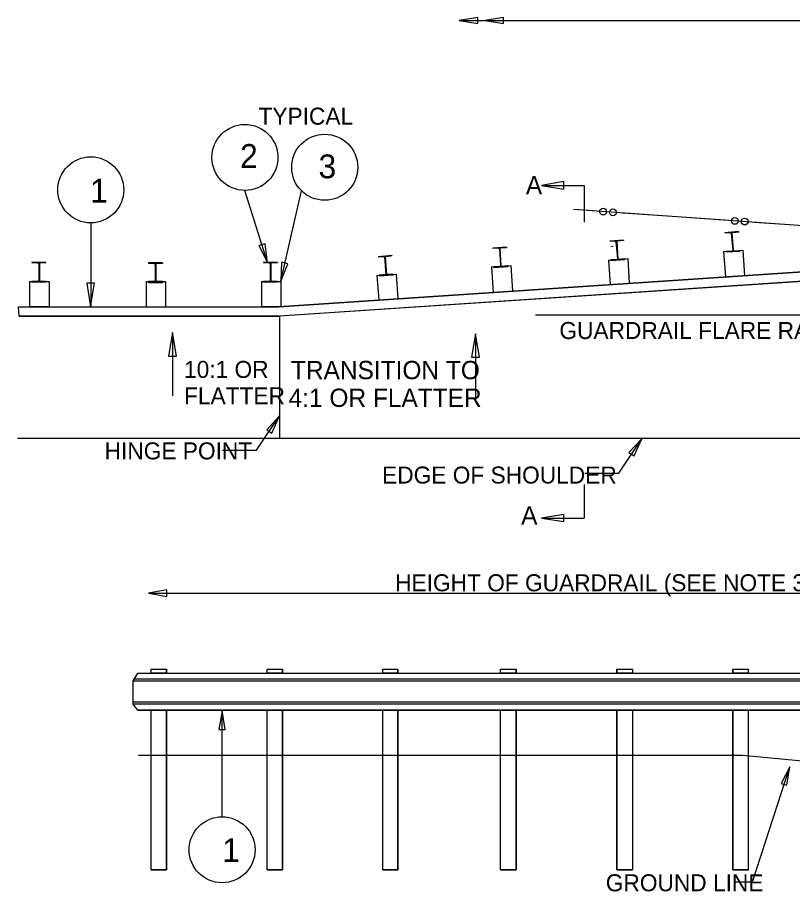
# Model space of a CAD drawing. Extents: x 1.1 to 16.8, y 0.2 to 10.3.
# Drawn here: x 1.2 to 5.309, y 5.542 to 10.174 of the extents above; entities that cross this region are included whole.
import ezdxf

# ---------------------------------------------------------------- set-up
doc = ezdxf.new("R2010")
doc.units = 0
for name, color, linetype in [('SD_P_Dimension Lines', 7, 'Continuous'), ('SD_P_Dimension Text', 7, 'Continuous'), ('SD_P_Prop Hidden Lines', 7, 'Continuous'), ('SD_P_Prop Object Lines', 7, 'Continuous'), ('SD_P_Shading', 7, 'Continuous'), ('SD_X_Exist Object Lines', 7, 'Continuous')]:
    doc.layers.add(name, color=color, linetype=linetype)

msp = doc.modelspace()

# ---------------------------------------------------------------- linework, layer by layer
at = {"layer": 'SD_P_Dimension Lines'}
for p, q in [((3.64, 10.174), (3.542, 10.158)), ((3.542, 10.158), (9.655, 10.158)), ((3.542, 10.158), (3.64, 10.142)), ((3.64, 10.142), (3.64, 10.174)), ((3.777, 10.174), (3.679, 10.158)), ((3.679, 10.158), (3.777, 10.142)), ((3.777, 10.142), (3.777, 10.174)), ((4.096, 9.304), (3.979, 9.284)), ((3.979, 9.284), (4.204, 9.284)), ((3.979, 9.284), (4.096, 9.264)), ((4.096, 9.264), (4.096, 9.304)), ((4.204, 9.284), (4.204, 9.194)), ((2.525, 8.876), (2.406, 9.257)), ((2.596, 8.777), (2.705, 9.256)), ((4.204, 9.194), (4.204, 9.09)), ((1.5885, 9.0855), (1.5885, 8.6412)), ((2.513, 8.975), (2.48, 8.965)), ((2.48, 8.965), (2.525, 8.876)), ((2.525, 8.876), (2.513, 8.975)), ((2.6, 8.877), (2.596, 8.777)), ((2.596, 8.777), (2.634, 8.869)), ((2.634, 8.869), (2.6, 8.877)), ((1.567, 8.766), (1.588, 8.641)), ((1.609, 8.766), (1.567, 8.766)), ((1.588, 8.641), (1.609, 8.766)), ((3.947, 8.598), (5.526, 8.598)), ((2.022, 8.504), (2.001, 8.379)), ((2.043, 8.379), (2.022, 8.504)), ((2.0224, 8.504), (2.0224, 8.1692)), ((3.628, 8.498), (3.607, 8.373)), ((3.649, 8.373), (3.628, 8.498)), ((3.6285, 8.4979), (3.6285, 8.1419)), ((2.001, 8.379), (2.043, 8.379)), ((3.607, 8.373), (3.649, 8.373)), ((2.468, 7.88), (2.59, 8.062)), ((2.59, 8.062), (2.522, 7.989)), ((2.549, 7.971), (2.59, 8.062)), ((2.522, 7.989), (2.549, 7.971)), ((4.388, 7.759), (4.51, 7.941)), ((4.51, 7.941), (4.442, 7.868)), ((4.469, 7.85), (4.51, 7.941)), ((2.287, 7.88), (2.468, 7.88)), ((4.442, 7.868), (4.469, 7.85)), ((4.207, 7.759), (4.388, 7.759)), ((4.204, 7.698), (4.204, 7.52)), ((4.096, 7.54), (3.979, 7.52)), ((3.979, 7.52), (4.204, 7.52)), ((3.979, 7.52), (4.096, 7.502)), ((4.096, 7.502), (4.096, 7.54)), ((1.992, 7.14), (1.895, 7.123)), ((1.992, 7.106), (1.992, 7.14)), ((1.895, 7.123), (7.356, 7.123)), ((1.895, 7.123), (1.992, 7.106)), ((2.285, 6.499), (2.268, 6.401)), ((2.285, 5.938), (2.285, 6.503)), ((2.301, 6.401), (2.285, 6.499)), ((2.268, 6.401), (2.301, 6.401)), ((5.096, 5.593), (5.294, 6.203)), ((5.294, 6.203), (5.249, 6.115)), ((5.279, 6.106), (5.294, 6.203)), ((5.249, 6.115), (5.279, 6.106)), ((5.006, 5.593), (5.096, 5.593))]:
    msp.add_line(p, q, dxfattribs=at)
for centre in [(2.406, 9.4322), (2.8287, 9.38), (1.5885, 9.2605), (2.285, 5.763)]:
    msp.add_circle(centre, 0.175, dxfattribs=at)
at = {"layer": 'SD_P_Prop Hidden Lines'}
for p, q in [((2.59, 8.591), (2.59, 7.943)), ((1.909, 5.656), (1.909, 6.265)), ((1.99, 5.656), (1.99, 6.265)), ((2.523, 5.656), (2.523, 6.265)), ((2.605, 5.656), (2.605, 6.265)), ((3.137, 5.656), (3.137, 6.265)), ((3.217, 5.656), (3.217, 6.265)), ((3.761, 5.656), (3.761, 6.265)), ((3.843, 5.656), (3.843, 6.265)), ((4.378, 6.265), (4.378, 5.656)), ((4.46, 6.265), (4.46, 5.656)), ((4.992, 6.265), (4.992, 5.656)), ((5.074, 6.262), (5.074, 5.656)), ((1.909, 5.656), (1.99, 5.656)), ((2.523, 5.656), (2.605, 5.656)), ((3.137, 5.656), (3.217, 5.656)), ((3.761, 5.656), (3.843, 5.656)), ((4.378, 5.656), (4.459, 5.656)), ((4.992, 5.656), (5.075, 5.656))]:
    msp.add_line(p, q, dxfattribs=at)
at = {"layer": 'SD_P_Prop Object Lines'}
for p, q in [((12.2491, 8.584), (4.1483, 9.1561)), ((7.338, 8.957), (2.586, 8.641)), ((7.52, 8.918), (2.59, 8.591)), ((1.205, 8.641), (2.586, 8.641)), ((1.209, 8.591), (2.59, 8.591)), ((1.909, 6.699), (1.909, 6.721)), ((1.909, 6.721), (1.99, 6.721)), ((1.99, 6.699), (1.99, 6.721)), ((2.523, 6.699), (2.523, 6.721)), ((2.523, 6.721), (2.605, 6.721)), ((2.605, 6.699), (2.605, 6.721)), ((3.137, 6.699), (3.137, 6.721)), ((3.137, 6.721), (3.217, 6.721)), ((3.217, 6.699), (3.217, 6.721)), ((3.761, 6.699), (3.761, 6.721)), ((3.761, 6.721), (3.843, 6.721)), ((3.843, 6.699), (3.843, 6.721)), ((4.378, 6.721), (4.46, 6.721)), ((4.378, 6.721), (4.378, 6.699)), ((4.46, 6.721), (4.46, 6.699)), ((4.992, 6.721), (5.074, 6.721)), ((4.992, 6.721), (4.992, 6.699)), ((5.074, 6.721), (5.074, 6.699)), ((1.838, 6.699), (7.356, 6.699)), ((1.838, 6.503), (7.356, 6.503)), ((1.909, 6.265), (1.909, 6.503)), ((1.99, 6.265), (1.99, 6.503)), ((2.523, 6.265), (2.523, 6.503)), ((2.605, 6.265), (2.605, 6.503)), ((3.137, 6.265), (3.137, 6.503)), ((3.217, 6.265), (3.217, 6.503)), ((3.761, 6.265), (3.761, 6.503)), ((3.843, 6.265), (3.843, 6.503)), ((4.378, 6.503), (4.378, 6.265)), ((4.46, 6.503), (4.46, 6.265)), ((4.992, 6.503), (4.992, 6.265)), ((5.074, 6.503), (5.074, 6.262)), ((1.842, 6.265), (5.044, 6.265)), ((5.044, 6.265), (7.345, 6.041))]:
    msp.add_line(p, q, dxfattribs=at)
at = {"layer": 'SD_P_Shading'}
for p, q in [((2.586, 8.641), (8.968, 9.065)), ((8.972, 9.017), (2.59, 8.591)), ((1.205, 8.641), (2.586, 8.641)), ((1.209, 8.591), (1.205, 8.641)), ((2.59, 8.591), (1.209, 8.591)), ((1.909, 6.721), (1.99, 6.721)), ((1.909, 6.699), (1.909, 6.721)), ((1.99, 6.721), (1.99, 6.699)), ((2.523, 6.721), (2.605, 6.721)), ((2.523, 6.699), (2.523, 6.721)), ((2.605, 6.721), (2.605, 6.699)), ((3.137, 6.721), (3.217, 6.721)), ((3.137, 6.699), (3.137, 6.721)), ((3.217, 6.721), (3.217, 6.699)), ((3.761, 6.721), (3.843, 6.721)), ((3.761, 6.699), (3.761, 6.721)), ((3.843, 6.721), (3.843, 6.699)), ((1.814, 6.657), (1.838, 6.699)), ((1.838, 6.699), (7.356, 6.699)), ((1.99, 6.699), (1.909, 6.699)), ((2.605, 6.699), (2.523, 6.699)), ((3.217, 6.699), (3.137, 6.699)), ((3.843, 6.699), (3.761, 6.699)), ((1.814, 6.534), (1.814, 6.657)), ((1.838, 6.503), (1.814, 6.534)), ((7.356, 6.503), (1.838, 6.503)), ((1.909, 6.503), (1.99, 6.503)), ((1.909, 5.656), (1.909, 6.503)), ((1.99, 6.503), (1.99, 5.656)), ((2.523, 6.503), (2.605, 6.503)), ((2.523, 5.656), (2.523, 6.503)), ((2.605, 6.503), (2.605, 5.656)), ((3.137, 5.656), (3.137, 6.503)), ((3.137, 6.503), (3.217, 6.503)), ((3.217, 6.503), (3.217, 5.656)), ((3.761, 5.656), (3.761, 6.503)), ((3.761, 6.503), (3.843, 6.503)), ((3.843, 6.503), (3.843, 5.656)), ((4.378, 5.656), (4.378, 6.503)), ((4.378, 6.503), (4.46, 6.503)), ((4.46, 6.503), (4.46, 5.656)), ((4.992, 5.656), (4.992, 6.503)), ((4.992, 6.503), (5.074, 6.503)), ((5.074, 6.503), (5.074, 5.656)), ((1.99, 5.656), (1.909, 5.656)), ((2.605, 5.656), (2.523, 5.656)), ((3.217, 5.656), (3.137, 5.656)), ((3.843, 5.656), (3.761, 5.656)), ((4.46, 5.656), (4.378, 5.656)), ((5.074, 5.656), (4.992, 5.656))]:
    msp.add_line(p, q, dxfattribs=at)
for points in [[(4.378, 6.721), (4.46, 6.721), (4.46, 6.699), (4.378, 6.699)], [(4.992, 6.721), (5.074, 6.721), (5.074, 6.699), (4.992, 6.699)]]:
    msp.add_lwpolyline(points, close=True, dxfattribs=at)
at = {"layer": 'SD_X_Exist Object Lines'}
for p, q in [((5.023, 9.039), (4.95, 9.033)), ((4.95, 9.033), (4.95, 9.031)), ((4.961, 9.031), (4.961, 9.034)), ((4.975, 9.032), (4.975, 9.036)), ((5.024, 9.037), (4.993, 9.033)), ((4.995, 9.033), (4.995, 9.037)), ((5.013, 9.036), (5.012, 9.038)), ((5.023, 9.039), (5.024, 9.037)), ((4.413, 8.993), (4.34, 8.989)), ((4.372, 8.988), (4.34, 8.987)), ((4.364, 8.988), (4.364, 8.991)), ((4.413, 8.992), (4.381, 8.989)), ((4.384, 8.989), (4.384, 8.992)), ((4.402, 8.991), (4.401, 8.993)), ((4.413, 8.993), (4.413, 8.992)), ((4.981, 9.032), (4.95, 9.031)), ((4.984, 9.031), (4.992, 8.94)), ((4.988, 9.031), (4.994, 8.94)), ((3.792, 8.957), (3.72, 8.952)), ((3.72, 8.952), (3.72, 8.95)), ((3.753, 8.951), (3.72, 8.95)), ((3.732, 8.95), (3.732, 8.953)), ((3.743, 8.951), (3.743, 8.953)), ((3.755, 8.95), (3.761, 8.858)), ((3.758, 8.95), (3.763, 8.858)), ((3.793, 8.954), (3.761, 8.952)), ((3.764, 8.952), (3.764, 8.954)), ((3.783, 8.953), (3.782, 8.956)), ((3.792, 8.957), (3.793, 8.954)), ((4.347, 8.961), (4.347, 8.959)), ((4.357, 8.959), (4.357, 8.962)), ((4.373, 8.986), (4.381, 8.895)), ((4.378, 8.986), (4.383, 8.895)), ((4.943, 8.933), (5.046, 8.941)), ((5.046, 8.941), (5.054, 8.805)), ((3.184, 8.913), (3.112, 8.906)), ((3.143, 8.906), (3.112, 8.906)), ((3.112, 8.906), (3.112, 8.906)), ((3.124, 8.906), (3.124, 8.907)), ((3.136, 8.906), (3.136, 8.908)), ((3.146, 8.905), (3.153, 8.812)), ((3.15, 8.905), (3.156, 8.812)), ((3.184, 8.91), (3.154, 8.906)), ((3.157, 8.906), (3.157, 8.91)), ((3.176, 8.908), (3.175, 8.912)), ((3.184, 8.913), (3.184, 8.91)), ((4.333, 8.888), (4.435, 8.896)), ((4.419, 8.894), (4.387, 8.891)), ((4.419, 8.894), (4.419, 8.889)), ((4.435, 8.896), (4.443, 8.766)), ((4.943, 8.933), (4.953, 8.797)), ((4.988, 8.936), (4.957, 8.934)), ((5.029, 8.934), (4.957, 8.93)), ((4.957, 8.934), (4.957, 8.93)), ((4.967, 8.931), (4.967, 8.935)), ((4.98, 8.931), (4.98, 8.935)), ((5.029, 8.938), (4.998, 8.936)), ((5.001, 8.933), (5.001, 8.937)), ((5.018, 8.933), (5.018, 8.937)), ((5.029, 8.938), (5.029, 8.934)), ((1.351, 8.876), (1.277, 8.876)), ((1.277, 8.876), (1.277, 8.874)), ((1.309, 8.874), (1.277, 8.874)), ((1.29, 8.874), (1.29, 8.876)), ((1.301, 8.874), (1.301, 8.876)), ((1.313, 8.87), (1.313, 8.78)), ((1.316, 8.87), (1.316, 8.78)), ((1.351, 8.874), (1.319, 8.874)), ((1.322, 8.874), (1.322, 8.876)), ((1.34, 8.874), (1.34, 8.876)), ((1.351, 8.876), (1.351, 8.874)), ((1.968, 8.873), (1.895, 8.873)), ((1.895, 8.873), (1.895, 8.87)), ((1.928, 8.87), (1.895, 8.87)), ((1.907, 8.87), (1.907, 8.873)), ((1.92, 8.87), (1.92, 8.873)), ((1.93, 8.868), (1.93, 8.775)), ((1.933, 8.868), (1.933, 8.775)), ((1.968, 8.87), (1.937, 8.87)), ((1.94, 8.87), (1.94, 8.873)), ((1.959, 8.87), (1.959, 8.873)), ((1.968, 8.873), (1.968, 8.87)), ((2.579, 8.876), (2.505, 8.876)), ((2.505, 8.876), (2.505, 8.874)), ((2.538, 8.874), (2.505, 8.874)), ((2.517, 8.874), (2.517, 8.876)), ((2.531, 8.874), (2.531, 8.876)), ((2.54, 8.87), (2.54, 8.78)), ((2.543, 8.87), (2.543, 8.78)), ((2.579, 8.874), (2.548, 8.874)), ((2.551, 8.874), (2.551, 8.876)), ((2.569, 8.874), (2.569, 8.876)), ((2.579, 8.876), (2.579, 8.874)), ((3.713, 8.852), (3.815, 8.859)), ((3.713, 8.852), (3.722, 8.715)), ((3.758, 8.855), (3.726, 8.852)), ((3.799, 8.852), (3.726, 8.847)), ((3.726, 8.852), (3.726, 8.847)), ((3.737, 8.848), (3.737, 8.854)), ((3.752, 8.849), (3.752, 8.854)), ((3.799, 8.857), (3.768, 8.855)), ((3.771, 8.851), (3.771, 8.855)), ((3.79, 8.852), (3.79, 8.856)), ((3.799, 8.857), (3.799, 8.852)), ((3.815, 8.859), (3.824, 8.723)), ((4.333, 8.888), (4.342, 8.758)), ((4.378, 8.891), (4.346, 8.889)), ((4.419, 8.889), (4.346, 8.884)), ((4.346, 8.889), (4.346, 8.884)), ((4.356, 8.885), (4.356, 8.891)), ((4.371, 8.886), (4.371, 8.891)), ((4.39, 8.888), (4.39, 8.892)), ((4.408, 8.888), (4.408, 8.893)), ((3.105, 8.807), (3.208, 8.813)), ((3.105, 8.807), (3.115, 8.677)), ((3.15, 8.811), (3.118, 8.808)), ((3.191, 8.808), (3.118, 8.803)), ((3.118, 8.808), (3.118, 8.803)), ((3.13, 8.804), (3.13, 8.809)), ((3.142, 8.805), (3.142, 8.81)), ((3.191, 8.811), (3.16, 8.811)), ((3.162, 8.806), (3.162, 8.811)), ((3.181, 8.807), (3.181, 8.811)), ((3.191, 8.811), (3.191, 8.808)), ((3.208, 8.813), (3.217, 8.682)), ((5.054, 8.805), (4.953, 8.796)), ((1.263, 8.775), (1.368, 8.775)), ((1.263, 8.775), (1.263, 8.64)), ((1.309, 8.775), (1.277, 8.775)), ((1.277, 8.775), (1.277, 8.772)), ((1.351, 8.772), (1.277, 8.772)), ((1.29, 8.772), (1.29, 8.775)), ((1.301, 8.772), (1.301, 8.775)), ((1.351, 8.775), (1.319, 8.775)), ((1.322, 8.772), (1.322, 8.775)), ((1.34, 8.772), (1.34, 8.775)), ((1.351, 8.775), (1.351, 8.772)), ((1.368, 8.775), (1.368, 8.64)), ((1.882, 8.774), (1.985, 8.774)), ((1.882, 8.774), (1.882, 8.641)), ((1.928, 8.774), (1.895, 8.774)), ((1.895, 8.774), (1.895, 8.768)), ((1.968, 8.768), (1.895, 8.768)), ((1.907, 8.768), (1.907, 8.774)), ((1.92, 8.768), (1.92, 8.774)), ((1.968, 8.774), (1.937, 8.774)), ((1.94, 8.768), (1.94, 8.774)), ((1.959, 8.768), (1.959, 8.774)), ((1.968, 8.774), (1.968, 8.768)), ((1.985, 8.774), (1.985, 8.641)), ((2.494, 8.775), (2.596, 8.775)), ((2.494, 8.775), (2.494, 8.64)), ((2.538, 8.775), (2.505, 8.775)), ((2.505, 8.775), (2.505, 8.772)), ((2.579, 8.772), (2.505, 8.772)), ((2.517, 8.772), (2.517, 8.775)), ((2.531, 8.772), (2.531, 8.775)), ((2.579, 8.775), (2.548, 8.775)), ((2.551, 8.772), (2.551, 8.775)), ((2.569, 8.772), (2.569, 8.775)), ((2.579, 8.775), (2.579, 8.772)), ((2.596, 8.775), (2.596, 8.64)), ((3.824, 8.723), (3.722, 8.715)), ((1.368, 8.64), (1.263, 8.64)), ((2.596, 8.64), (2.494, 8.64)), ((12.982, 7.943), (1.2, 7.943)), ((7.356, 6.667), (1.814, 6.667)), ((7.356, 6.657), (1.814, 6.657)), ((7.356, 6.546), (1.814, 6.546)), ((7.356, 6.534), (1.814, 6.534))]:
    msp.add_line(p, q, dxfattribs=at)
for points in [[(4.252, 9.149), (4.148, 9.156)], [(4.568, 9.126), (4.409, 9.137)], [(4.95, 9.099), (4.568, 9.126)], [(5.266, 9.077), (5.108, 9.088)], [(5.649, 9.05), (5.266, 9.077)]]:
    msp.add_lwpolyline(points, dxfattribs=at)
for centre in [(4.3046, 9.1451), (4.3569, 9.1414), (5.0028, 9.0958), (5.0552, 9.0921)]:
    msp.add_circle(centre, 0.0178, dxfattribs=at)
for centre, start, end in [((4.3694, 8.9838), 3.8029, 93.8029), ((4.3801, 8.9845), 93.8029, 183.8029), ((4.9801, 9.0286), 3.8029, 93.8029), ((4.9907, 9.0293), 93.8029, 183.8029), ((3.7502, 8.9469), 3.8029, 93.8029), ((3.7608, 8.9476), 93.8029, 183.8029), ((3.1419, 8.9021), 3.8029, 93.8029), ((3.1525, 8.9028), 93.8029, 183.8029), ((4.386, 8.8943), 183.8029, 273.8029), ((4.9861, 8.9384), 273.8029, 3.8029), ((4.9967, 8.9391), 183.8029, 273.8029), ((1.3076, 8.8689), 0, 90), ((1.3182, 8.8689), 90, 180), ((1.9253, 8.8657), 0, 90), ((1.9359, 8.8657), 90, 180), ((2.5359, 8.8689), 0, 90), ((2.5465, 8.8689), 90, 180), ((3.7562, 8.8567), 273.8029, 3.8029), ((3.7668, 8.8574), 183.8029, 273.8029), ((4.3754, 8.8936), 273.8029, 3.8029), ((3.1479, 8.8119), 273.8029, 3.8029), ((3.1585, 8.8126), 183.8029, 273.8029), ((1.3076, 8.7785), 270, 360), ((1.3182, 8.7785), 180, 270), ((1.9253, 8.7754), 270, 360), ((1.9359, 8.7754), 180, 270), ((2.5359, 8.7785), 270, 360), ((2.5465, 8.7785), 180, 270)]:
    msp.add_arc(centre, 0.00357, start, end, dxfattribs=at)

# ---------------------------------------------------------------- texts
at = {"layer": 'SD_P_Dimension Text'}
for s, height, p in [('TYPICAL', 0.09, (2.478, 9.606)), ('2', 0.126, (2.38, 9.377)), ('3', 0.126, (2.796, 9.322)), ('1', 0.126, (1.585, 9.193)), ('A', 0.0974, (3.895, 9.236)), ('GUARDRAIL FLARE RATE', 0.09, (4.073, 8.47)), ('10:1 OR', 0.09, (2.083, 8.264)), ('TRANSITION TO', 0.097002, (2.6498, 8.257)), ('FLATTER', 0.09, (2.083, 8.124)), (' 4:1 OR FLATTER', 0.097002, (2.6013, 8.11)), ('HINGE POINT', 0.09, (1.662, 7.832)), ('EDGE OF SHOULDER', 0.09, (3.133, 7.704)), ('A', 0.0974, (3.87, 7.486)), ('HEIGHT OF GUARDRAIL (SEE NOTE 3)', 0.09, (3.202, 7.133)), ('1', 0.126, (2.285, 5.698)), ('GROUND LINE', 0.09, (4.319, 5.543))]:
    msp.add_text(s, height=height, dxfattribs=at).set_placement(p)

doc.saveas('drawing.dxf')
